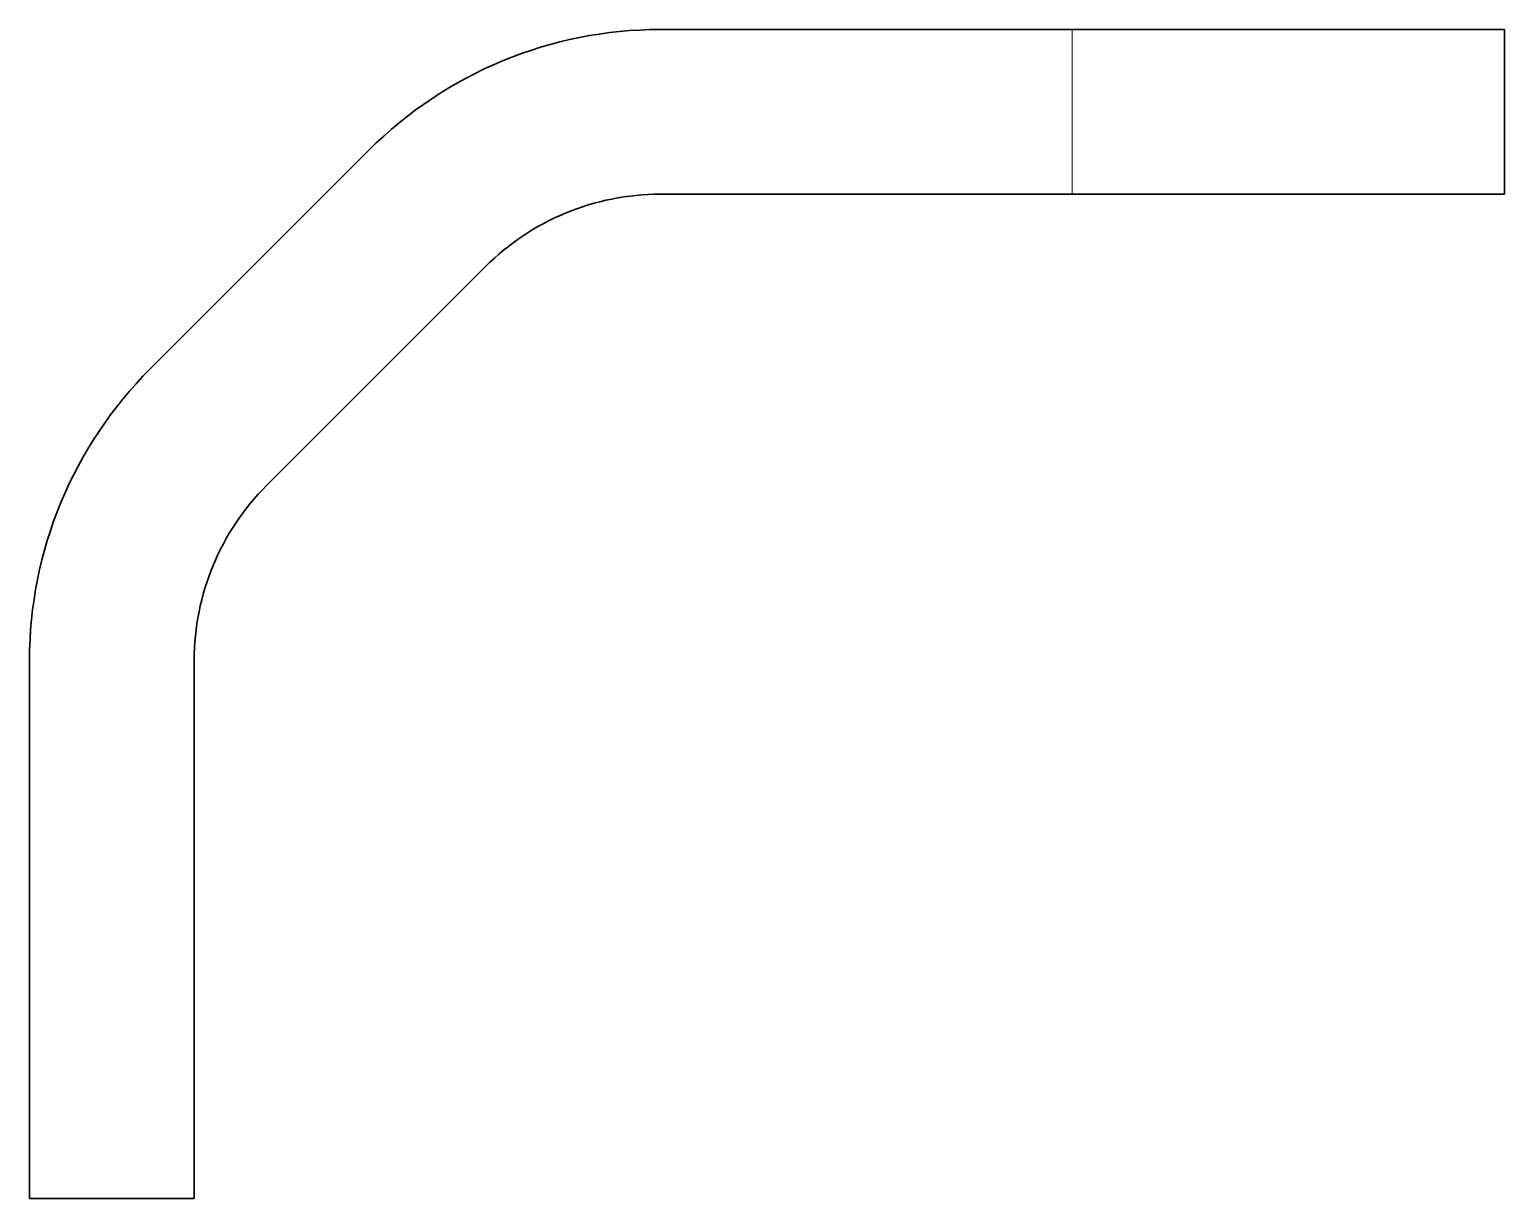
# Model space of a CAD drawing. Extents: x 131.6 to 167.4, y 90.8 to 119.2.
import ezdxf

# ---------------------------------------------------------------- set-up
doc = ezdxf.new("R2010")
doc.units = 0

msp = doc.modelspace()

# ---------------------------------------------------------------- linework, layer by layer
at = {"color": 7, "lineweight": 35, "ltscale": 0.25}
for p, q in [((146.942383, 119.19239), (156.942383, 119.19239)), ((146.942383, 115.19239), (156.942383, 115.19239))]:
    msp.add_line(p, q, dxfattribs=at)
at = {"color": 7, "lineweight": 35, "ltscale": 0.2625}
for p, q in [((156.942383, 119.19239), (167.442383, 119.19239)), ((156.942383, 115.19239), (167.442383, 115.19239))]:
    msp.add_line(p, q, dxfattribs=at)
at = {"color": 7, "lineweight": 13, "ltscale": 0.1}
msp.add_line((156.942383, 115.19239), (156.942383, 119.19239), dxfattribs=at)
at = {"color": 7, "lineweight": 35, "ltscale": 0.1}
for p, q in [((167.442383, 119.19239), (167.442383, 115.19239)), ((131.628677, 90.807617), (135.628677, 90.807617))]:
    msp.add_line(p, q, dxfattribs=at)
at = {"color": 7, "lineweight": 35, "ltscale": 0.187868}
for p, q in [((134.557602, 110.949753), (139.871307, 116.263458)), ((142.699738, 113.435028), (137.386032, 108.121323))]:
    msp.add_line(p, q, dxfattribs=at)
at = {"color": 7, "lineweight": 35, "ltscale": 0.326777}
for p, q in [((131.628677, 90.807617), (131.628677, 103.878685)), ((135.628677, 90.807617), (135.628677, 103.878685))]:
    msp.add_line(p, q, dxfattribs=at)
at = {"color": 7, "lineweight": 35}
for centre, radius, start, end in [((146.942383, 109.19239), 10, 90.000003, 135), ((146.942383, 109.19239), 6, 90.000003, 135), ((141.628677, 103.878685), 10, 135, 180.000005), ((141.628677, 103.878685), 6, 135, 180.000005)]:
    msp.add_arc(centre, radius, start, end, dxfattribs=at)

doc.saveas('drawing.dxf')
